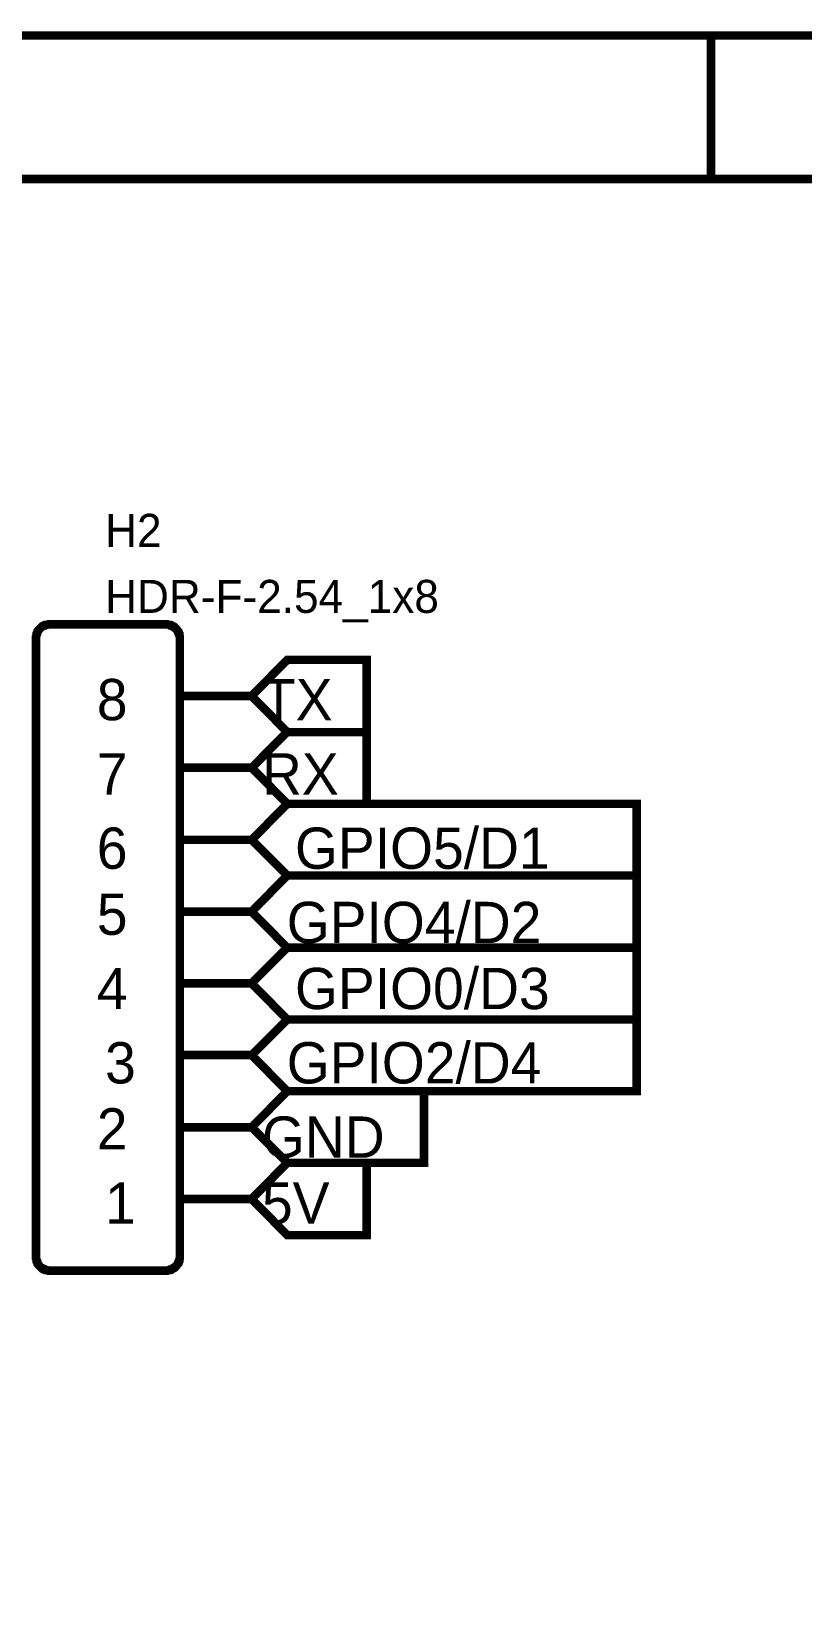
# Model space of a CAD drawing. Header units: millimetres. Extents: x 0 to 282, y 0 to 206.
# Drawn here: x 70.1 to 97.3, y 151 to 206.4 of the extents above; entities that cross this region are included whole.
import ezdxf

# ---------------------------------------------------------------- set-up
doc = ezdxf.new("R2010")
doc.units = ezdxf.units.MM
doc.layers.add('Sheet', color=255, linetype='Continuous')

msp = doc.modelspace()

# ---------------------------------------------------------------- linework, layer by layer
at = {"layer": 'Sheet'}
for points, const_width in [([(0, 206.278), (282.168, 206.278), (282.168, 0), (0, 0), (0, 206.278)], 0.3), ([(0, 206.278), (0, 0), (282.168, 0), (282.168, 206.278), (0, 206.278), (0, 206.278)], 0.0991), ([(5.088, 201.208), (277.098, 201.208), (277.098, 5.07), (5.088, 5.07), (5.088, 201.208)], 0.3), ([(5.088, 201.208), (5.088, 5.07), (277.098, 5.07), (277.098, 201.208), (5.088, 201.208), (5.088, 201.208)], 0.0991), ([(79.095, 181.658), (77.837, 182.934), (79.095, 184.211), (81.904, 184.211), (81.904, 181.658), (79.095, 181.658)], 0.3), ([(79.095, 181.658), (77.837, 182.934), (79.095, 184.211), (81.904, 184.211), (81.904, 181.658), (79.095, 181.658)], 0.0991), ([(79.095, 179.123), (77.837, 180.399), (79.095, 181.658), (81.904, 181.658), (81.904, 179.123), (79.095, 179.123)], 0.3), ([(79.095, 179.123), (77.837, 180.399), (79.095, 181.658), (81.904, 181.658), (81.904, 179.123), (79.095, 179.123)], 0.0991), ([(79.095, 176.588), (77.837, 177.846), (79.095, 179.123), (91.442, 179.123), (91.442, 176.588), (79.095, 176.588)], 0.3), ([(79.095, 176.588), (77.837, 177.846), (79.095, 179.123), (91.442, 179.123), (91.442, 176.588), (79.095, 176.588)], 0.0991), ([(79.095, 174.035), (77.837, 175.311), (79.095, 176.588), (91.442, 176.588), (91.442, 174.035), (79.095, 174.035)], 0.3), ([(79.095, 174.035), (77.837, 175.311), (79.095, 176.588), (91.442, 176.588), (91.442, 174.035), (79.095, 174.035)], 0.0991), ([(79.095, 171.5), (77.837, 172.776), (79.095, 174.035), (91.442, 174.035), (91.442, 171.5), (79.095, 171.5)], 0.3), ([(79.095, 171.5), (77.837, 172.776), (79.095, 174.035), (91.442, 174.035), (91.442, 171.5), (79.095, 171.5)], 0.0991), ([(79.095, 168.965), (77.837, 170.241), (79.095, 171.5), (91.442, 171.5), (91.442, 168.965), (79.095, 168.965)], 0.3), ([(79.095, 168.965), (77.837, 170.241), (79.095, 171.5), (91.442, 171.5), (91.442, 168.965), (79.095, 168.965)], 0.0991), ([(79.095, 166.43), (77.837, 167.688), (79.095, 168.965), (83.928, 168.965), (83.928, 166.43), (79.095, 166.43)], 0.3), ([(79.095, 166.43), (77.837, 167.688), (79.095, 168.965), (83.928, 168.965), (83.928, 166.43), (79.095, 166.43)], 0.0991), ([(79.095, 163.877), (77.837, 165.153), (79.095, 166.43), (81.904, 166.43), (81.904, 163.877), (79.095, 163.877)], 0.3), ([(79.095, 163.877), (77.837, 165.153), (79.095, 166.43), (81.904, 166.43), (81.904, 163.877), (79.095, 163.877)], 0.0991)]:
    msp.add_lwpolyline(points, close=True, dxfattribs=dict(at, const_width=const_width))
at = {"layer": 'Sheet', "const_width": 0.3}
for points in [[(94.068, 206.278), (94.068, 201.208)], [(70.214, 184.959), (70.214, 184.977), (70.214, 185.013), (70.214, 185.032), (70.232, 185.068), (70.232, 185.086), (70.232, 185.123), (70.25, 185.141), (70.25, 185.159), (70.268, 185.178), (70.268, 185.214), (70.287, 185.232), (70.305, 185.25), (70.305, 185.269), (70.323, 185.287), (70.341, 185.305), (70.36, 185.323), (70.378, 185.342), (70.396, 185.36), (70.414, 185.378), (70.433, 185.378), (70.451, 185.396), (70.469, 185.415), (70.506, 185.415), (70.524, 185.433), (70.542, 185.433), (70.56, 185.451), (70.597, 185.451), (70.615, 185.451), (70.651, 185.469), (70.67, 185.469), (70.706, 185.469), (70.724, 185.469)], [(70.724, 185.469), (74.791, 185.469)], [(74.791, 185.469), (74.81, 185.469), (74.846, 185.469), (74.864, 185.469), (74.901, 185.451), (74.919, 185.451), (74.937, 185.451), (74.955, 185.433), (74.992, 185.433), (75.01, 185.415), (75.028, 185.415), (75.047, 185.396), (75.065, 185.378), (75.101, 185.378), (75.12, 185.36), (75.138, 185.342), (75.156, 185.323), (75.174, 185.305), (75.174, 185.287), (75.193, 185.269), (75.211, 185.25), (75.229, 185.232), (75.247, 185.214), (75.247, 185.178), (75.266, 185.159), (75.266, 185.141), (75.284, 185.123), (75.284, 185.086), (75.284, 185.068), (75.302, 185.032), (75.302, 185.013), (75.302, 184.977), (75.302, 184.959)], [(70.214, 163.129), (70.214, 184.959)], [(75.302, 184.959), (75.302, 184.959), (75.302, 184.959), (75.302, 184.959), (75.302, 184.959), (75.302, 184.959), (75.302, 184.959), (75.302, 184.959), (75.302, 184.959), (75.302, 184.959), (75.302, 184.959), (75.302, 184.959), (75.302, 184.959), (75.302, 184.959), (75.302, 184.959), (75.302, 184.959), (75.302, 184.959), (75.302, 184.959), (75.302, 184.959), (75.302, 184.959), (75.302, 184.959), (75.302, 184.959), (75.302, 184.959), (75.302, 184.959), (75.302, 184.959), (75.302, 184.959), (75.302, 184.959), (75.302, 184.959), (75.302, 184.959), (75.302, 184.959), (75.302, 184.959), (75.302, 184.959), (75.302, 184.959)], [(75.302, 184.959), (75.302, 163.129)], [(75.302, 182.934), (77.837, 182.934)], [(75.302, 180.399), (77.837, 180.399)], [(75.302, 177.846), (77.837, 177.846)], [(75.302, 175.311), (77.837, 175.311)], [(75.302, 172.776), (77.837, 172.776)], [(75.302, 170.241), (77.837, 170.241)], [(75.302, 167.688), (77.837, 167.688)], [(75.302, 165.153), (77.837, 165.153)], [(70.724, 162.618), (70.706, 162.618), (70.67, 162.618), (70.651, 162.618), (70.615, 162.637), (70.597, 162.637), (70.56, 162.637), (70.542, 162.655), (70.524, 162.655), (70.506, 162.673), (70.469, 162.673), (70.451, 162.691), (70.433, 162.71), (70.414, 162.71), (70.396, 162.728), (70.378, 162.746), (70.36, 162.764), (70.341, 162.783), (70.323, 162.801), (70.305, 162.819), (70.305, 162.837), (70.287, 162.856), (70.268, 162.874), (70.268, 162.91), (70.25, 162.928), (70.25, 162.947), (70.232, 162.965), (70.232, 163.001), (70.232, 163.02), (70.214, 163.056), (70.214, 163.074), (70.214, 163.111), (70.214, 163.129)], [(75.302, 163.129), (75.302, 163.111), (75.302, 163.074), (75.302, 163.056), (75.284, 163.02), (75.284, 163.001), (75.284, 162.965), (75.266, 162.947), (75.266, 162.928), (75.247, 162.91), (75.247, 162.874), (75.229, 162.856), (75.211, 162.837), (75.193, 162.819), (75.174, 162.801), (75.174, 162.783), (75.156, 162.764), (75.138, 162.746), (75.12, 162.728), (75.101, 162.71), (75.065, 162.71), (75.047, 162.691), (75.028, 162.673), (75.01, 162.673), (74.992, 162.655), (74.955, 162.655), (74.937, 162.637), (74.919, 162.637), (74.901, 162.637), (74.864, 162.618), (74.846, 162.618), (74.81, 162.618), (74.791, 162.618)], [(74.791, 162.618), (70.724, 162.618)]]:
    msp.add_lwpolyline(points, dxfattribs=at)

# ---------------------------------------------------------------- texts
at = {"layer": 'Sheet'}
for s, height, p in [('H2', 1.1672, (72.658, 188.205)), ('HDR-F-2.54_1x8', 1.16716, (72.658, 185.871)), ('8', 1.459, (72.366, 182.077)), ('TX', 1.459, (78.202, 182.077)), ('7', 1.459, (72.366, 179.451)), ('RX', 1.459, (78.202, 179.451)), ('6', 1.459, (72.366, 176.825)), ('GPIO5/D1', 1.459, (79.369, 176.825)), ('5', 1.459, (72.366, 174.491)), ('GPIO4/D2', 1.459, (79.077, 174.199)), ('4', 1.459, (72.366, 171.865)), ('GPIO0/D3', 1.459, (79.369, 171.865)), ('3', 1.459, (72.658, 169.238)), ('GPIO2/D4', 1.459, (79.077, 169.238)), ('2', 1.459, (72.366, 166.904)), ('GND', 1.459, (78.202, 166.612)), ('1', 1.459, (72.658, 164.278)), ('5V', 1.459, (78.202, 164.278))]:
    msp.add_text(s, height=height, dxfattribs=at).set_placement(p)

doc.saveas('drawing.dxf')
